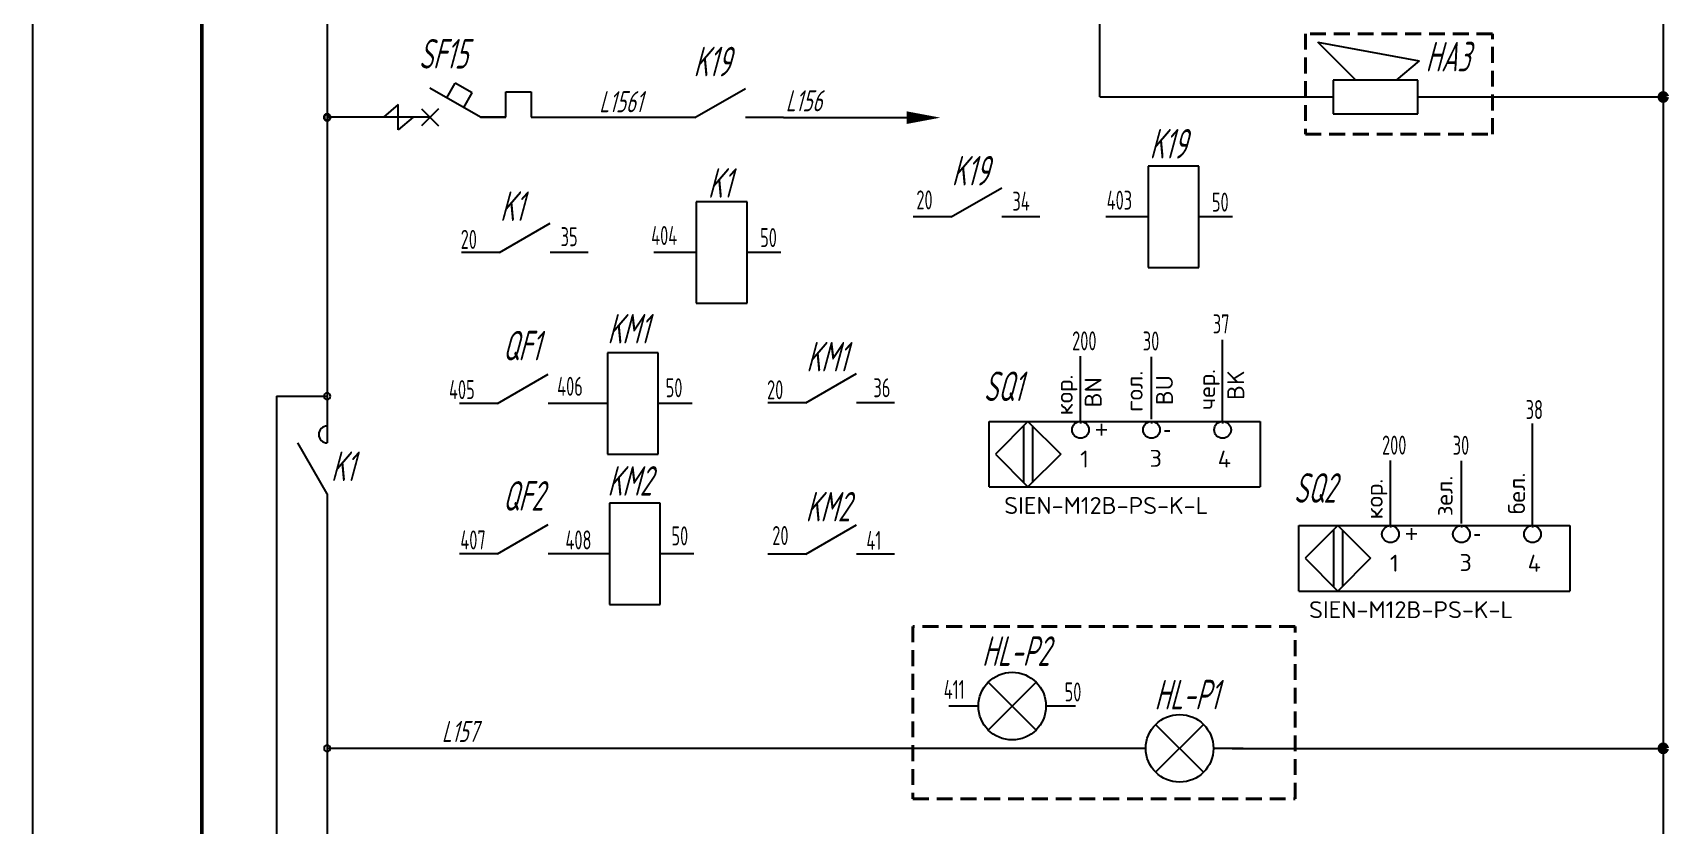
# Model space of a CAD drawing. Header units: millimetres. Extents: x 14016 to 19364, y 4274 to 5404.
# Drawn here: x 16533.6 to 16726.8, y 4590.7 to 4684.5 of the extents above; entities that cross this region are included whole.
import ezdxf

# ---------------------------------------------------------------- set-up
doc = ezdxf.new("R2010")
doc.units = ezdxf.units.MM
doc.header["$LTSCALE"] = 15
for name, pattern in [('DOT', [0.25, 0, -0.25]), ('HIDDEN2', [0.1875, 0.125, -0.0625]), ('K5LT_BASIC', [0])]:
    doc.linetypes.add(name, pattern=pattern)
for name, color, linetype, lineweight in [('0.35 TEXT', 7, 'Continuous', 35), ('0.4 ТЕКСТ', 7, 'Continuous', 40), ('LWT 0.6', 7, 'Continuous', 50), ('LWT 0.7', 7, 'Continuous', 70)]:
    doc.layers.add(name, color=color, linetype=linetype, lineweight=lineweight)
doc.styles.add('33', font='gost.shx', dxfattribs={"width": 0.7, "oblique": 15, "height": 3.5})
doc.styles.add('34', font='gost.shx', dxfattribs={"width": 0.8, "oblique": 15, "height": 3.5})
doc.styles.add('OPIS', font='TXT.SHX', dxfattribs={"height": 1.5})
doc.styles.add('OPSI', font='ISI-ROMANS_PL.SHX', dxfattribs={"height": 1.5})

# ---------------------------------------------------------------- blocks, each defined once
blk = doc.blocks.new('Лампа сигнальная')
at = {"linetype": 'K5LT_BASIC'}
for p, q in [((10.33, -2.83), (4.67, 2.83)), ((4.67, -2.83), (10.33, 2.83)), ((3.5, 0), (0, 0)), ((15, 0), (11.5, 0))]:
    blk.add_line(p, q, dxfattribs=at)
blk.add_circle((7.5, 0), 4, dxfattribs=at)
blk = doc.blocks.new('НР контакт')
at = {"linetype": 'K5LT_BASIC'}
for p, q in [((4.5, 0), (10.5, 3.46)), ((4.5, 0), (0, 0)), ((15, 0), (10.5, 0))]:
    blk.add_line(p, q, dxfattribs=at)
blk = doc.blocks.new('Реле')
at = {"linetype": 'K5LT_BASIC'}
for p, q in [((5, 6), (5, -6)), ((11, 6), (5, 6)), ((11, -6), (11, 6)), ((5, 0), (0, 0)), ((15, 0), (11, 0)), ((5, -6), (11, -6))]:
    blk.add_line(p, q, dxfattribs=at)
blk = doc.blocks.new('Контакт контактора')
at = {"linetype": 'K5LT_BASIC'}
for p, q in [((4.5, 0), (10.5, 3.46)), ((4.5, 0), (0, 0)), ((15, 0), (10.5, 0))]:
    blk.add_line(p, q, dxfattribs=at)
blk.add_arc((11.5, 0), 1, 0, 180, dxfattribs=at)

msp = doc.modelspace()

# ---------------------------------------------------------------- linework, layer by layer
for p, q in [((16533.63, 4867.56, -0.04), (16533.63, 4273.56, -0.04)), ((16533.63, 4867.56, -0.04), (16533.63, 4273.56, -0.04)), ((16726.46, 4854.06, -0.04), (16726.46, 4281.57, -0.04)), ((16568.46, 4841.93, -0.04), (16568.46, 4640.41, -0.04)), ((16659.83, 4676.86, -0.04), (16659.83, 4694.81, -0.04)), ((16690.11, 4678.86, -0.04), (16685.61, 4683.36, -0.04)), ((16685.61, 4683.36, -0.04), (16697.59, 4681.12, -0.04)), ((16697.59, 4681.12, -0.04), (16694.88, 4678.86, -0.04)), ((16586.61, 4674.45, -0.04), (16580.61, 4677.91, -0.04)), ((16582.61, 4676.76, -0.04), (16583.61, 4678.49, -0.04)), ((16585.61, 4677.33, -0.04), (16583.61, 4678.49, -0.04)), ((16589.59, 4674.45, -0.04), (16589.59, 4677.45, -0.04)), ((16589.59, 4677.45, -0.04), (16592.59, 4677.45, -0.04)), ((16592.59, 4677.45, -0.04), (16592.59, 4674.45, -0.04)), ((16697.44, 4678.86, -0.04), (16687.44, 4678.86, -0.04)), ((16687.44, 4678.86, -0.04), (16687.44, 4674.86, -0.04)), ((16697.44, 4674.86, -0.04), (16697.44, 4678.86, -0.04)), ((16576.86, 4675.95, -0.04), (16575.11, 4674.45, -0.04)), ((16576.86, 4672.95, -0.04), (16576.86, 4675.95, -0.04)), ((16584.61, 4675.6, -0.04), (16585.61, 4677.33, -0.04)), ((16659.83, 4676.86, -0.04), (16687.44, 4676.86, -0.04)), ((16697.44, 4676.86, -0.04), (16726.46, 4676.86, -0.04)), ((16580.61, 4674.45, -0.04), (16568.46, 4674.45, -0.04)), ((16578.61, 4674.45, -0.04), (16576.86, 4672.95, -0.04)), ((16579.61, 4675.45, -0.04), (16581.61, 4673.45, -0.04)), ((16581.61, 4675.45, -0.04), (16579.61, 4673.45, -0.04)), ((16589.59, 4674.45, -0.04), (16586.61, 4674.45, -0.04)), ((16586.61, 4674.45, -0.04), (16588.59, 4674.45, -0.04)), ((16588.59, 4674.45, -0.04), (16589.59, 4674.45, -0.04)), ((16607.44, 4674.41, -0.04), (16592.59, 4674.41, -0.04)), ((16622.44, 4674.41, -0.04), (16636.98, 4674.41, -0.04)), ((16687.44, 4674.86, -0.04), (16697.44, 4674.86, -0.04)), ((16674.36, 4638.49, -0.04), (16674.36, 4648.11, -0.04)), ((16657.55, 4638.49, -0.04), (16657.55, 4646.17, -0.04)), ((16665.95, 4638.72, -0.04), (16665.95, 4646.12, -0.04)), ((16562.46, 4641.44, -0.04), (16562.46, 4281.57, -0.04)), ((16562.46, 4641.44, -0.04), (16568.46, 4641.44, -0.04)), ((16646.74, 4638.46, -0.04), (16678.79, 4638.46, -0.04)), ((16646.74, 4630.72, -0.04), (16646.74, 4638.46, -0.04)), ((16651.34, 4638.46, -0.04), (16647.48, 4634.59, -0.04)), ((16650.81, 4637.93, -0.04), (16650.81, 4631.25, -0.04)), ((16651.34, 4638.46, -0.04), (16655.21, 4634.59, -0.04)), ((16651.88, 4637.93, -0.04), (16651.88, 4631.25, -0.04)), ((16657.55, 4638.46, -0.04), (16657.55, 4638.23, -0.04)), ((16665.95, 4638.46, -0.04), (16665.95, 4638.23, -0.04)), ((16674.36, 4638.46, -0.04), (16674.36, 4638.23, -0.04)), ((16678.79, 4638.46, -0.04), (16678.79, 4630.72, -0.04)), ((16711.01, 4626.16, -0.04), (16711.01, 4638.21, -0.04)), ((16647.48, 4634.59, -0.04), (16651.34, 4630.72, -0.04)), ((16655.21, 4634.59, -0.04), (16651.34, 4630.72, -0.04)), ((16694.2, 4626.16, -0.04), (16694.2, 4633.84, -0.04)), ((16702.6, 4626.39, -0.04), (16702.6, 4633.79, -0.04)), ((16646.74, 4630.72, -0.04), (16678.79, 4630.72, -0.04)), ((16568.46, 4625.41, -0.04), (16568.46, 4281.57, -0.04)), ((16683.39, 4626.13, -0.04), (16715.44, 4626.13, -0.04)), ((16683.39, 4618.39, -0.04), (16683.39, 4626.13, -0.04)), ((16687.99, 4626.13, -0.04), (16684.12, 4622.26, -0.04)), ((16687.46, 4625.59, -0.04), (16687.46, 4618.92, -0.04)), ((16687.99, 4626.13, -0.04), (16691.86, 4622.26, -0.04)), ((16688.53, 4625.59, -0.04), (16688.53, 4618.92, -0.04)), ((16694.2, 4626.13, -0.04), (16694.2, 4625.89, -0.04)), ((16702.6, 4626.13, -0.04), (16702.6, 4625.89, -0.04)), ((16711.01, 4626.13, -0.04), (16711.01, 4625.89, -0.04)), ((16715.44, 4626.13, -0.04), (16715.44, 4618.39, -0.04)), ((16684.12, 4622.26, -0.04), (16687.99, 4618.39, -0.04)), ((16691.86, 4622.26, -0.04), (16687.99, 4618.39, -0.04)), ((16683.39, 4618.39, -0.04), (16715.44, 4618.39, -0.04)), ((16661.77, 4599.77, -0.04), (16568.46, 4599.77, -0.04)), ((16675.5, 4599.77, -0.04), (16726.46, 4599.77, -0.04))]:
    msp.add_line(p, q)
at = {"elevation": -0.04}
msp.add_lwpolyline([(16636.98, 4674.41, 1.5, 0, 0), (16640.98, 4674.41, 0, 0, 0)], format="xyseb", dxfattribs=at)
for centre in [(16657.55, 4637.46, -0.04), (16665.95, 4637.46, -0.04), (16674.36, 4637.46, -0.04), (16694.2, 4625.13, -0.04), (16702.6, 4625.13, -0.04), (16711.01, 4625.13, -0.04)]:
    msp.add_circle(centre, 1)
for centre, start, end in [((16568.46, 4641.44, -0.04), 0, 180), ((16568.46, 4641.44, -0.04), 180, 0), ((16568.46, 4599.77, -0.04), 0, 180), ((16568.46, 4599.77, -0.04), 180, 0)]:
    msp.add_arc(centre, 0.375, start, end)
at = {"layer": '0.35 TEXT'}
for start, end in [(0, 180), (180, 0)]:
    msp.add_arc((16568.46, 4674.45, -0.04), 0.375, start, end, dxfattribs=at)
at = {"layer": '0.4 ТЕКСТ', "linetype": 'HIDDEN2', "elevation": -0.02}
for points in [[(16684.15, 4672.46), (16706.27, 4672.46), (16706.27, 4684.34), (16684.15, 4684.34)], [(16637.74, 4593.81), (16682.93, 4593.81), (16682.93, 4614.2), (16637.74, 4614.2)]]:
    msp.add_lwpolyline(points, close=True, dxfattribs=at)
at = {"layer": 'LWT 0.6'}
msp.add_line((16553.63, 4278.56, -0.04), (16553.63, 4862.56, -0.04), dxfattribs=at)
at = {"layer": 'LWT 0.7'}
for centre, start, end in [((16726.46, 4676.86, -0.04), 0, 180), ((16726.46, 4676.86, -0.04), 180, 0), ((16726.46, 4599.77, -0.04), 0, 180), ((16726.46, 4599.77, -0.04), 180, 0)]:
    msp.add_arc(centre, 0.375, start, end, dxfattribs=at)

# ---------------------------------------------------------------- block references
for name, p in [('НР контакт', (16607.44, 4674.41, -0.04)), ('Реле', (16660.54, 4662.66, -0.04)), ('НР контакт', (16637.76, 4662.66, -0.04)), ('Реле', (16607.11, 4658.46, -0.04)), ('НР контакт', (16584.34, 4658.46, -0.04)), ('Реле', (16596.62, 4640.58, -0.04)), ('НР контакт', (16584.09, 4640.58, -0.04)), ('НР контакт', (16620.56, 4640.66, -0.04)), ('Реле', (16596.84, 4622.8, -0.04)), ('НР контакт', (16584.09, 4622.8, -0.04)), ('НР контакт', (16620.56, 4622.75, -0.04)), ('Лампа сигнальная', (16641.97, 4604.77, -0.04)), ('Лампа сигнальная', (16661.77, 4599.77, -0.04))]:
    msp.add_blockref(name, p)
at = {"rotation": 90}
msp.add_blockref('Контакт контактора', (16568.46, 4625.41, -0.04), dxfattribs=at)

# ---------------------------------------------------------------- texts
at = {"lineweight": 0, "char_height": 2, "width": 19.057, "attachment_point": 1, "rotation": 90, "style": 'OPIS'}
for s, insert in [('кор.', (16654.64, 4639.19, -0.04)), ('BN', (16658.05, 4640.12, -0.04)), ('гол.', (16662.9, 4639.59, -0.04)), ('BU', (16666.48, 4640.37, -0.04)), ('чер.', (16671.47, 4639.82, -0.04)), ('BK', (16674.91, 4640.99, -0.04)), ('кор.', (16691.29, 4626.86, -0.04)), ('зел.', (16699.55, 4627.26, -0.04)), ('бел.', (16708.12, 4627.49, -0.04))]:
    msp.add_mtext(s, dxfattribs=dict(at, insert=insert))
at = {"linetype": 'DOT', "char_height": 2, "width": 1.7, "attachment_point": 1, "style": 'OPSI'}
for s, insert in [('+', (16659.26, 4638.51, -0.04)), ('-', (16667.36, 4638.57, -0.04)), ('+', (16695.91, 4626.18, -0.04)), ('-', (16704.01, 4626.24, -0.04))]:
    msp.add_mtext(s, dxfattribs=dict(at, insert=insert))
at = {"lineweight": 0, "char_height": 2, "width": 19.057, "attachment_point": 1, "style": 'OPIS'}
for insert in [(16648.53, 4629.51, -0.04), (16684.58, 4617.18, -0.04)]:
    msp.add_mtext('SIEN-M12B-PS-K-L', dxfattribs=dict(at, insert=insert))
at = {"style": 'OPIS', "flags": 4}
for tag, p in [('1', (16657.5, 4633.01, -0.04)), ('3', (16665.72, 4633.09, -0.04)), ('4', (16673.78, 4633.01, -0.04)), ('1', (16694.15, 4620.68, -0.04)), ('3', (16702.37, 4620.76, -0.04)), ('4', (16710.43, 4620.68, -0.04))]:
    msp.add_attdef(tag, p, 'Z', height=2, dxfattribs=at)
at = {"layer": '0.35 TEXT', "oblique": 15}
for s, height, style, width, p in [('SF15', 3.5, '34', 0.75, (16579.29, 4680.22, -0.04)), ('HA3', 3.5, '34', 0.75, (16698.36, 4679.88, -0.04)), ('K19', 3.5, '34', 0.75, (16611.78, 4679.3, -0.04)), ('L1561', 2.5, '33', 0.8, (16600.64, 4675.05, -0.04)), ('L156', 2.5, '33', 0.8, (16622.69, 4675.16, -0.04)), ('K19', 3.5, '34', 0.75, (16665.72, 4669.57, -0.04)), ('K19', 3.5, '34', 0.75, (16642.32, 4666.38, -0.04)), ('K1', 3.5, '34', 0.75, (16613.48, 4664.93, -0.04)), ('K1', 3.5, '34', 0.75, (16588.9, 4662.18, -0.04)), ('KM1', 3.5, '34', 0.75, (16601.6, 4647.68, -0.04)), ('QF1', 3.5, '34', 0.75, (16589.22, 4645.68, -0.04)), ('KM1', 3.5, '34', 0.75, (16625.12, 4644.37, -0.04)), ('SQ1', 3.5, '34', 0.75, (16646.1, 4640.87, -0.04)), ('K1', 3.5, '34', 0.75, (16568.91, 4631.4, -0.04)), ('KM2', 3.5, '34', 0.75, (16601.6, 4629.67, -0.04)), ('QF2', 3.5, '34', 0.75, (16589.22, 4627.9, -0.04)), ('SQ2', 3.5, '34', 0.75, (16682.77, 4628.84, -0.04)), ('KM2', 3.5, '34', 0.75, (16625.04, 4626.62, -0.04)), ('HL-Р2', 3.5, '34', 0.75, (16645.91, 4609.53, -0.04)), ('HL-Р1', 3.5, '34', 0.75, (16666.3, 4604.38, -0.04)), ('L157', 2.5, '33', 0.8, (16582.02, 4600.52, -0.04))]:
    msp.add_text(s, height=height, dxfattribs=dict(at, style=style, width=width)).set_placement(p)
at = {"layer": '0.35 TEXT', "style": '33', "width": 0.774574}
for s, p in [('20', (16638.14, 4663.55, -0.04)), ('34', (16649.5, 4663.4, -0.04)), ('403', (16660.65, 4663.52, -0.04)), ('50', (16673.09, 4663.29, -0.04)), ('20', (16584.25, 4658.88, -0.04)), ('35', (16596.07, 4659.2, -0.04)), ('404', (16606.78, 4659.34, -0.04)), ('50', (16619.66, 4659.09, -0.04)), ('37', (16673.2, 4648.88, -0.04)), ('200', (16656.56, 4646.87, -0.04)), ('30', (16664.92, 4646.85, -0.04)), ('405', (16582.87, 4641.1, -0.04)), ('406', (16595.66, 4641.49, -0.04)), ('50', (16608.49, 4641.32, -0.04)), ('20', (16620.48, 4641.08, -0.04)), ('36', (16633.06, 4641.32, -0.04)), ('38', (16710.2, 4638.74, -0.04)), ('200', (16693.21, 4634.53, -0.04)), ('30', (16701.57, 4634.51, -0.04)), ('407', (16584.21, 4623.31, -0.04)), ('408', (16596.64, 4623.31, -0.04)), ('50', (16609.17, 4623.79, -0.04)), ('20', (16621.1, 4623.83, -0.04)), ('41', (16632.23, 4623.25, -0.04)), ('411', (16641.38, 4605.61, -0.04)), ('50', (16655.67, 4605.32, -0.04))]:
    msp.add_text(s, height=2.25, dxfattribs=at).set_placement(p)

doc.saveas('drawing.dxf')
